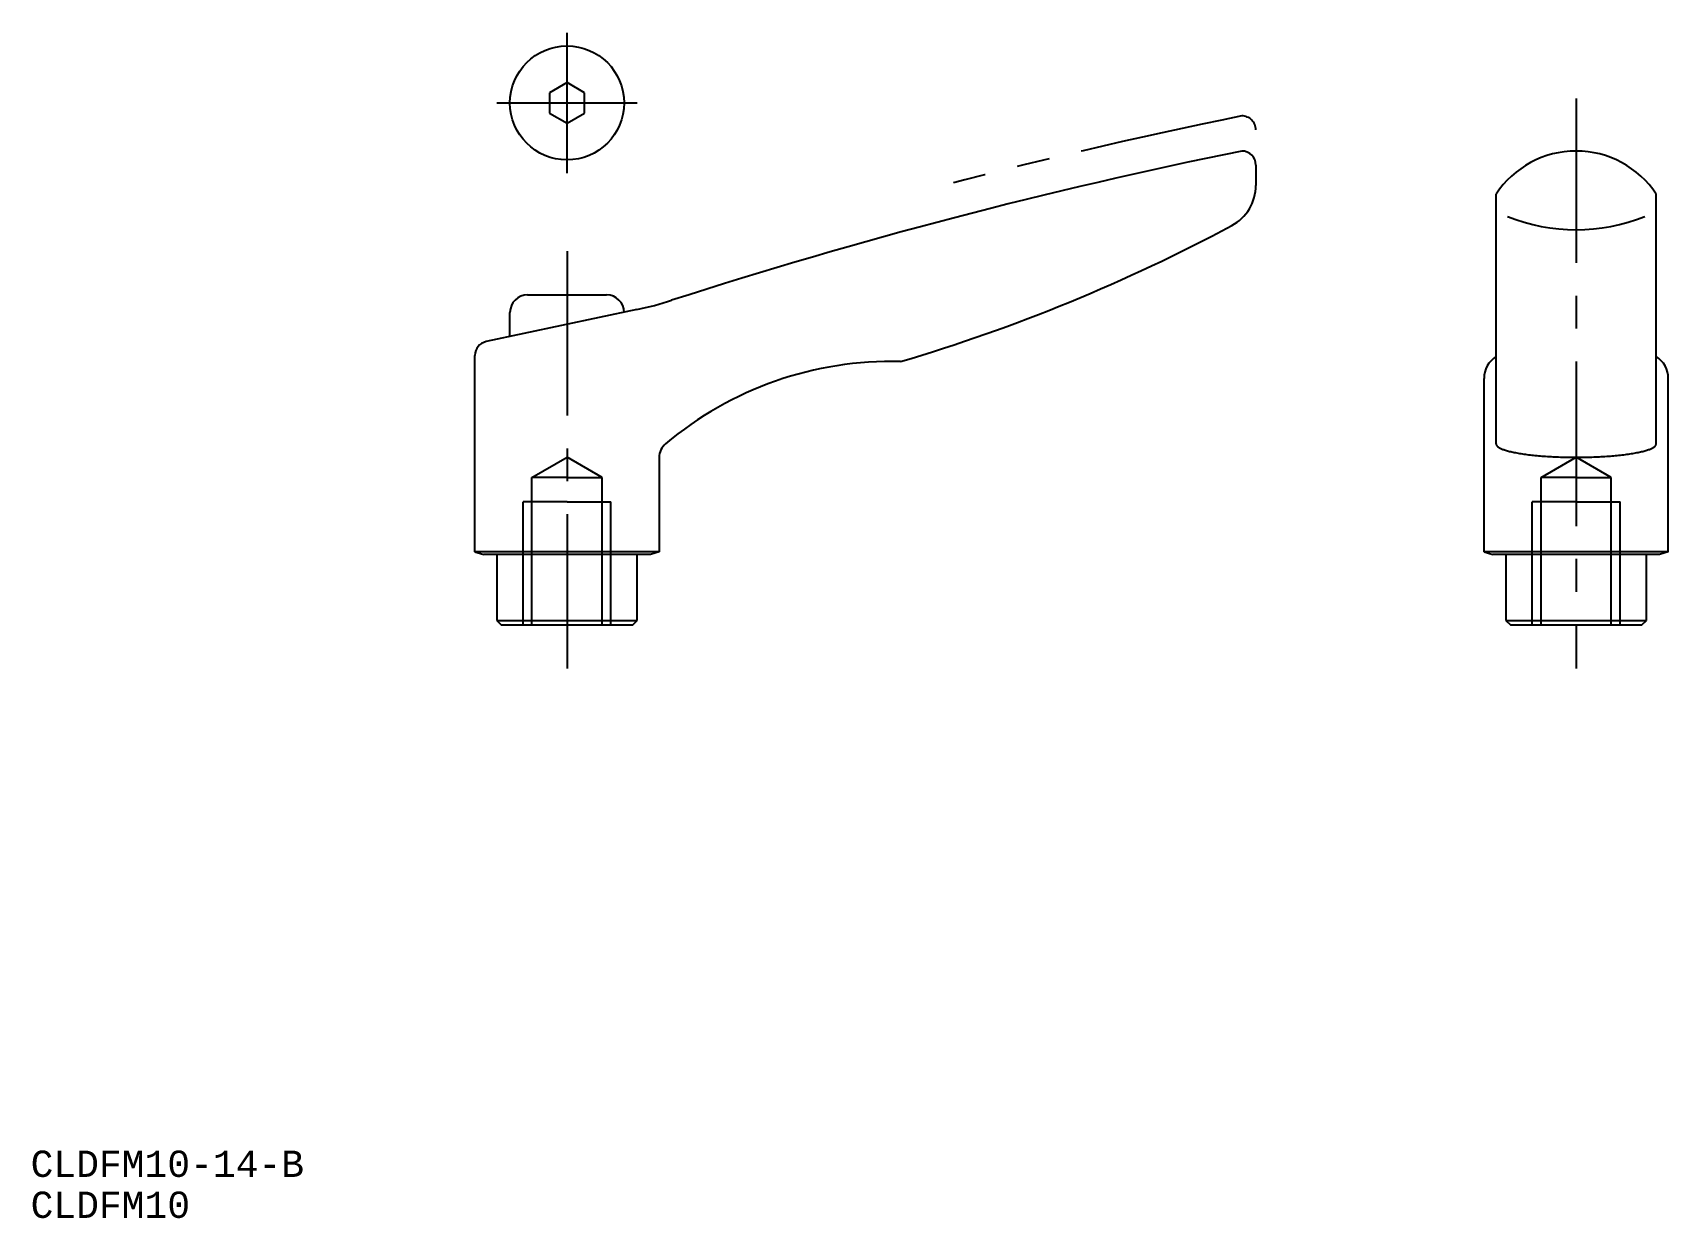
# Model space of a CAD drawing. Extents: x -1 to 186, y -8 to 127.
import ezdxf

# ---------------------------------------------------------------- set-up
doc = ezdxf.new("R2010")
doc.units = 0
doc.header["$LTSCALE"] = 15
for name, pattern in [('CENTER', [2, 1.25, -0.25, 0.25, -0.25]), ('DASHED', [3.5, 2, -1.5]), ('PHANTOM', [2.5, 1.25, -0.25, 0.25, -0.25, 0.25, -0.25])]:
    doc.linetypes.add(name, pattern=pattern)
doc.layers.get('0').update_dxf_attribs({"linetype": 'CONTINUOUS'})
doc.layers.add('CENTER', color=1, linetype='CENTER')
doc.styles.add('EASYDRAW_FONT', font='monotxt', dxfattribs={"height": 1, "bigfont": 'bigfont'})

msp = doc.modelspace()

# ---------------------------------------------------------------- linework, layer by layer
at = {"color": 7, "linetype": 'CONTINUOUS'}
for p, q in [((60, 121.796492), (58, 120.641792)), ((62, 120.641792), (60, 121.796492)), ((58, 120.641792), (58, 118.332391)), ((62, 118.332391), (62, 120.641792)), ((58, 118.332391), (60, 117.17769)), ((60, 117.17769), (62, 118.332391)), ((138.5, 112.4), (138.5, 110.08571)), ((165.876989, 80.613801), (165.876989, 109.074259)), ((184.123011, 80.613801), (184.123011, 109.074259)), ((55.5, 97.6), (64.5, 97.6)), ((67.956148, 95.922975), (50.767341, 92.269382)), ((53.5, 92.850226), (53.5, 95.6)), ((49.5, 68.294227), (49.5, 90.704346)), ((164.5, 68.294227), (164.5, 88.059162)), ((185.5, 68.294227), (185.5, 88.059162)), ((70.5, 79.08377), (70.5, 68.294227)), ((70.5, 68.294227), (49.5, 68.294227)), ((49.5, 68.294227), (50.5, 68)), ((69.5, 68), (50.5, 68)), ((52, 68), (52, 60.5)), ((68, 60.5), (68, 68)), ((70.5, 68.294227), (69.5, 68)), ((185.5, 68.294227), (164.5, 68.294227)), ((164.5, 68.294227), (165.5, 68)), ((184.5, 68), (165.5, 68)), ((167, 68), (167, 60.5)), ((183, 60.5), (183, 68)), ((185.5, 68.294227), (184.5, 68)), ((52, 60.5), (52.5, 60)), ((52, 60.5), (68, 60.5)), ((52.5, 60), (67.5, 60)), ((67.5, 60), (68, 60.5)), ((167, 60.5), (183, 60.5)), ((167, 60.5), (167.5, 60)), ((167.5, 60), (182.5, 60)), ((182.5, 60), (183, 60.5))]:
    msp.add_line(p, q, dxfattribs=at)
at = {"color": 3, "linetype": 'DASHED'}
for p, q in [((56, 76.8), (60, 79.109401)), ((64, 76.8), (60, 79.109401)), ((171, 76.8), (175, 79.109401)), ((179, 76.8), (175, 79.109401)), ((56, 60), (56, 76.8)), ((60, 76.8), (56, 76.8)), ((60, 76.8), (64, 76.8)), ((64, 60), (64, 76.8)), ((171, 60), (171, 76.8)), ((175, 76.8), (171, 76.8)), ((175, 76.8), (179, 76.8)), ((179, 60), (179, 76.8)), ((55, 60), (55, 74)), ((60, 74), (55, 74)), ((60, 74), (65, 74)), ((65, 60), (65, 74)), ((170, 60), (170, 74)), ((175, 74), (170, 74)), ((175, 74), (180, 74)), ((180, 60), (180, 74))]:
    msp.add_line(p, q, dxfattribs=at)
at = {"color": 7, "linetype": 'CONTINUOUS'}
msp.add_polyline3d([(165.877, 80.6138, 0), (165.88, 80.5763, 0), (165.888, 80.5387, 0), (165.902, 80.5012, 0), (165.921, 80.4638, 0), (165.946, 80.4265, 0), (165.976, 80.3893, 0), (166.011, 80.3522, 0), (166.052, 80.3153, 0), (166.099, 80.2786, 0), (166.15, 80.242, 0), (166.207, 80.2057, 0), (166.27, 80.1697, 0), (166.337, 80.1339, 0), (166.41, 80.0983, 0), (166.488, 80.0632, 0), (166.571, 80.0283, 0), (166.66, 79.9938, 0), (166.753, 79.9596, 0), (166.851, 79.9259, 0), (166.954, 79.8925, 0), (167.062, 79.8597, 0), (167.175, 79.8272, 0), (167.292, 79.7952, 0), (167.414, 79.7638, 0), (167.541, 79.7328, 0), (167.672, 79.7024, 0), (167.808, 79.6725, 0), (167.948, 79.6432, 0), (168.092, 79.6144, 0), (168.24, 79.5863, 0), (168.393, 79.5588, 0), (168.549, 79.5319, 0), (168.709, 79.5057, 0), (168.873, 79.4801, 0), (169.041, 79.4552, 0), (169.212, 79.4311, 0), (169.387, 79.4076, 0), (169.565, 79.3849, 0), (169.747, 79.3629, 0), (169.932, 79.3416, 0), (170.119, 79.3211, 0), (170.31, 79.3014, 0), (170.503, 79.2825, 0), (170.699, 79.2644, 0), (170.898, 79.2471, 0), (171.099, 79.2307, 0), (171.303, 79.215, 0), (171.509, 79.2002, 0), (171.717, 79.1863, 0), (171.927, 79.1732, 0), (172.138, 79.161, 0), (172.352, 79.1497, 0), (172.567, 79.1392, 0), (172.783, 79.1296, 0), (173.001, 79.1209, 0), (173.22, 79.1132, 0), (173.44, 79.1063, 0), (173.661, 79.1003, 0), (173.883, 79.0953, 0), (174.106, 79.0911, 0), (174.329, 79.0879, 0), (174.552, 79.0856, 0), (174.776, 79.0842, 0), (175, 79.0838, 0), (175.224, 79.0842, 0), (175.448, 79.0856, 0), (175.671, 79.0879, 0), (175.894, 79.0911, 0), (176.117, 79.0953, 0), (176.339, 79.1003, 0), (176.56, 79.1063, 0), (176.78, 79.1132, 0), (176.999, 79.1209, 0), (177.217, 79.1296, 0), (177.433, 79.1392, 0), (177.648, 79.1497, 0), (177.862, 79.161, 0), (178.073, 79.1732, 0), (178.283, 79.1863, 0), (178.491, 79.2002, 0), (178.697, 79.215, 0), (178.901, 79.2307, 0), (179.102, 79.2471, 0), (179.301, 79.2644, 0), (179.497, 79.2825, 0), (179.69, 79.3014, 0), (179.881, 79.3211, 0), (180.068, 79.3416, 0), (180.253, 79.3629, 0), (180.435, 79.3849, 0), (180.613, 79.4076, 0), (180.788, 79.4311, 0), (180.959, 79.4552, 0), (181.127, 79.4801, 0), (181.291, 79.5057, 0), (181.451, 79.5319, 0), (181.607, 79.5588, 0), (181.76, 79.5863, 0), (181.908, 79.6144, 0), (182.052, 79.6432, 0), (182.192, 79.6725, 0), (182.328, 79.7024, 0), (182.459, 79.7328, 0), (182.586, 79.7638, 0), (182.708, 79.7952, 0), (182.825, 79.8272, 0), (182.938, 79.8597, 0), (183.046, 79.8925, 0), (183.149, 79.9259, 0), (183.247, 79.9596, 0), (183.34, 79.9938, 0), (183.429, 80.0283, 0), (183.512, 80.0632, 0), (183.59, 80.0983, 0), (183.663, 80.1339, 0), (183.73, 80.1697, 0), (183.793, 80.2057, 0), (183.85, 80.242, 0), (183.901, 80.2786, 0), (183.948, 80.3153, 0), (183.989, 80.3522, 0), (184.024, 80.3893, 0), (184.054, 80.4265, 0), (184.079, 80.4638, 0), (184.098, 80.5012, 0), (184.112, 80.5387, 0), (184.12, 80.5763, 0), (184.123, 80.6138, 0)], dxfattribs=at)
msp.add_circle((60, 119.487091), 6.5, dxfattribs=at)
at = {"color": 3, "linetype": 'PHANTOM'}
for centre, radius, start, end in [((256.194188, -470.02117), 600, 101.468178, 105.006169), ((136.9, 116.4), 1.6, 0, 90)]:
    msp.add_arc(centre, radius, start, end, dxfattribs=at)
at = {"color": 7, "linetype": 'CONTINUOUS'}
for centre, radius, start, end in [((256.194188, -474.02117), 600, 101.468178, 107.885538), ((136.9, 112.4), 1.6, 0, 90), ((175, 103.088722), 10.911278, 33.268572, 146.731428), ((133.3, 110.08571), 5.2, 298.17891, 0), ((175, 125.990469), 20.970556, 248.076102, 291.923898), ((41.310311, 281.797495), 200, 286.466127, 298.17891), ((55.5, 95.6), 2, 90, 180), ((64.5, 95.6), 2, 0, 90), ((59.63968, 135.048879), 40, 282, 287.885538), ((51.1, 90.704346), 1.6, 102, 180), ((96.972473, 50.0132), 40, 88.528014, 130.091672), ((167.5, 88.059162), 3, 122.751994, 180), ((182.5, 88.059162), 3, 0, 57.248006), ((72.5, 79.08377), 2, 130.091672, 180)]:
    msp.add_arc(centre, radius, start, end, dxfattribs=at)
at = {"layer": 'CENTER', "color": 1, "linetype": 'CENTER'}
for p, q in [((60, 111.487091), (60, 127.487091)), ((52, 119.487091), (68, 119.487091)), ((175, 120), (175, 55)), ((60, 102.6), (60, 55))]:
    msp.add_line(p, q, dxfattribs=at)

# ---------------------------------------------------------------- texts
at = {"color": 7, "style": 'EASYDRAW_FONT'}
for s, p in [('CLDFM10-14-B', (-1.130042, -2.946208)), ('CLDFM10', (-1.130042, -7.618384))]:
    msp.add_text(s, height=3, dxfattribs=at).set_placement(p)

doc.saveas('drawing.dxf')
